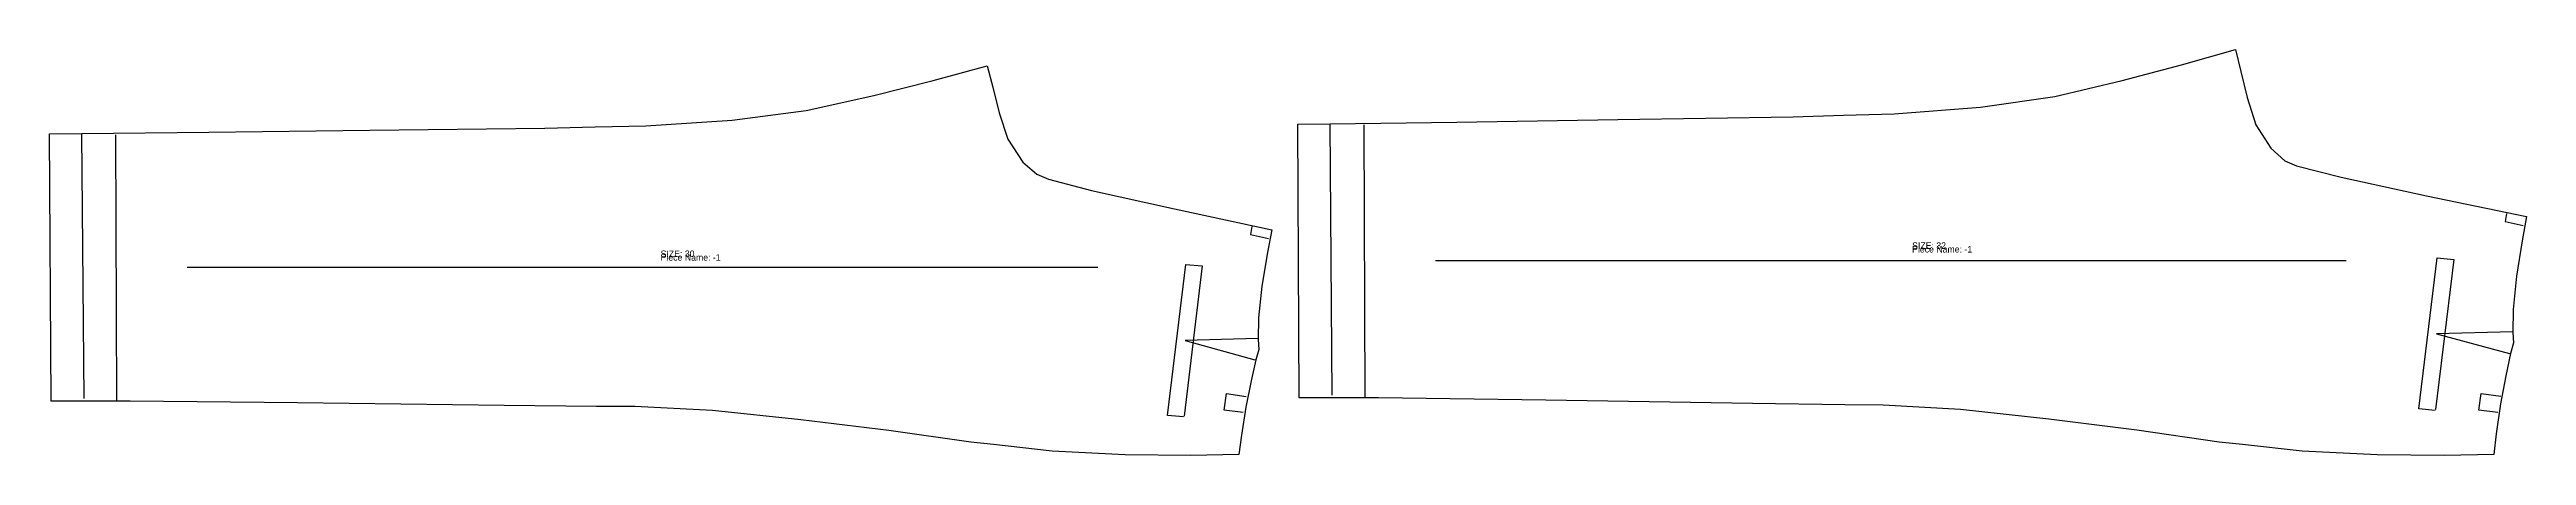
# Model space of a CAD drawing. Extents: x 0 to 2576, y 0 to 49.
# Drawn here: x 52.6 to 147.7, y 0 to 15.6 of the extents above; entities that cross this region are included whole.
import ezdxf

# ---------------------------------------------------------------- set-up
doc = ezdxf.new("R2010")
doc.units = 0

# ---------------------------------------------------------------- blocks, each defined once
blk = doc.blocks.new('1111-1_30')
at = {"layer": '1'}
blk.add_lwpolyline([(0.0564, 2.0873), (0, 12.3534), (1.241, 12.3614), (6.1065, 12.4128), (12.2841, 12.4906), (19.0024, 12.5764), (20.9359, 12.6275), (22.873, 12.6558), (26.188, 12.8745), (29.033, 13.2498), (31.6204, 13.8295), (33.8984, 14.407), (35.9758, 14.9661), (36.1872, 14.1415), (36.4353, 13.1634), (36.769, 12.1463), (37.3433, 11.2701), (37.8837, 10.8055), (38.3217, 10.6193), (39.9803, 10.1829), (43.163, 9.4778), (46.8911, 8.6719), (46.7257, 7.7935), (46.515, 6.5014), (46.389, 5.287), (46.3703, 4.4564), (46.3987, 4.0756), (46.2849, 3.6692), (46.0995, 2.8667), (45.8941, 1.862), (45.7285, 0.7757), (45.6351, 0.0388), (43.7917, 0), (41.273, 0.0237), (38.463, 0.1724), (36.2197, 0.4248), (35.3449, 0.5135), (32.1978, 0.9557), (28.8198, 1.3641), (25.4306, 1.7228), (22.456, 1.8807), (20.9866, 1.8792), (17.4468, 1.9237), (9.5175, 2.0256), (3.0975, 2.0871), (1.317, 2.0847), (0.0564, 2.0873)], close=True, dxfattribs=at)
at = {"layer": '5'}
blk.add_line((5.2816, 7.2329), (40.2215, 7.2329), dxfattribs=at)
at = {"layer": '7'}
blk.add_line((5.2816, 7.2329), (40.2215, 7.2329), dxfattribs=at)
at = {"layer": '8'}
for p, q in [((1.2303, 12.3418), (1.3104, 2.185)), ((2.5303, 12.3179), (2.5683, 2.1025))]:
    blk.add_line(p, q, dxfattribs=at)
for points in [[(46.1249, 8.7978), (46.0745, 8.4894), (46.7697, 8.3358)], [(43.5083, 1.4802), (42.89, 1.5411), (43.5962, 7.3405), (44.2245, 7.2793), (43.5293, 1.5095)], [(46.3629, 4.4971), (43.5676, 4.4198), (46.245, 3.6706)], [(45.7897, 1.6545), (45.0622, 1.7391), (45.1537, 2.3764), (45.9106, 2.2708)]]:
    blk.add_lwpolyline(points, dxfattribs=at)
at = {"layer": '1'}
for s, p in [('SIZE: 30', (23.4455, 7.623)), ('Piece Name: -1', (23.4455, 7.483))]:
    blk.add_text(s, height=0.25, dxfattribs=at).set_placement(p)
blk = doc.blocks.new('1111-1_32')
at = {"layer": '1'}
blk.add_lwpolyline([(0.0564, 2.2153), (0, 12.7314), (1.241, 12.7394), (6.1066, 12.8069), (12.2842, 12.9051), (19.0025, 13.013), (20.9359, 13.0705), (22.8763, 13.1222), (26.1948, 13.381), (29.0406, 13.7912), (31.6259, 14.4031), (33.9012, 15.009), (35.9758, 15.5941), (36.182, 14.7486), (36.4238, 13.7457), (36.7528, 12.702), (37.3294, 11.7993), (37.8762, 11.3179), (38.3217, 11.1223), (40.0291, 10.6843), (43.3045, 9.9797), (47.1411, 9.1749), (46.9719, 8.2483), (46.7573, 6.8855), (46.6315, 5.6051), (46.6166, 4.7297), (46.6487, 4.3286), (46.5349, 3.9222), (46.3467, 3.0639), (46.1396, 1.9898), (45.9759, 0.829), (45.8851, 0.0418), (43.9971, 0), (41.4173, 0.0215), (38.539, 0.1706), (36.241, 0.4266), (35.3449, 0.5165), (32.1984, 0.9719), (28.8208, 1.3945), (25.4317, 1.7673), (22.4566, 1.9376), (20.9866, 1.9422), (17.4468, 1.9984), (9.5175, 2.1265), (3.0976, 2.2092), (1.317, 2.2127), (0.0564, 2.2153)], close=True, dxfattribs=at)
at = {"layer": '5'}
blk.add_line((5.2816, 7.4859), (40.2215, 7.4859), dxfattribs=at)
at = {"layer": '7'}
blk.add_line((5.2816, 7.4859), (40.2215, 7.4859), dxfattribs=at)
at = {"layer": '8'}
for p, q in [((1.2303, 12.7198), (1.3104, 2.313)), ((2.5303, 12.6959), (2.5683, 2.2305))]:
    blk.add_line(p, q, dxfattribs=at)
for points in [[(46.3749, 9.3008), (46.3245, 8.9924), (47.0197, 8.8388)], [(43.6333, 1.7332), (43.015, 1.7941), (43.7212, 7.5935), (44.3495, 7.5323), (43.6543, 1.7625)], [(46.6129, 4.7501), (43.6926, 4.6728), (46.495, 3.9236)], [(46.0397, 1.6575), (45.3122, 1.7421), (45.4037, 2.3794), (46.1606, 2.2738)]]:
    blk.add_lwpolyline(points, dxfattribs=at)
at = {"layer": '1'}
for s, p in [('SIZE: 32', (23.5705, 7.937)), ('Piece Name: -1', (23.5705, 7.797))]:
    blk.add_text(s, height=0.25, dxfattribs=at).set_placement(p)

msp = doc.modelspace()

# ---------------------------------------------------------------- block references
at = {"layer": '1'}
for name, p in [('1111-1_32', (100.5322, 0)), ('1111-1_30', (52.6411, 0))]:
    msp.add_blockref(name, p, dxfattribs=at)

doc.saveas('drawing.dxf')
